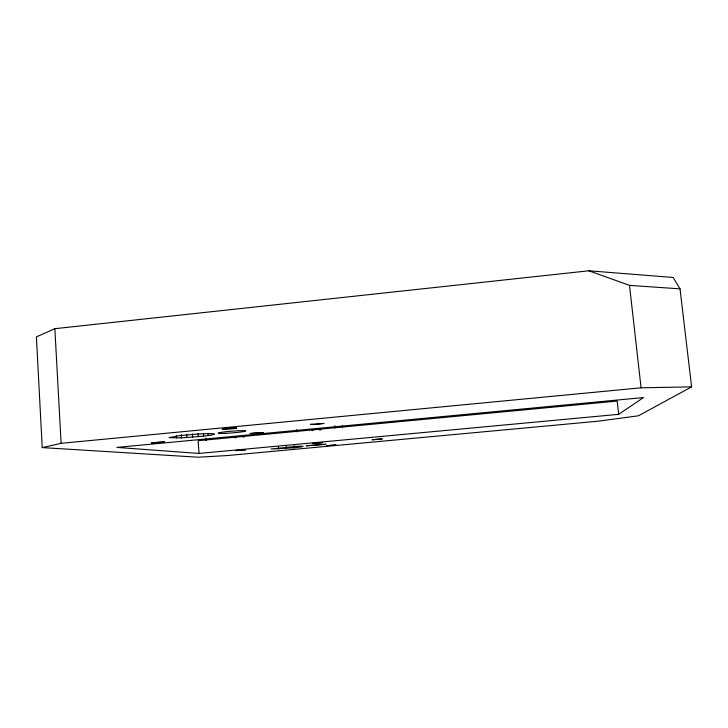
<?xml version="1.0" encoding="UTF-8"?>
<svg xmlns="http://www.w3.org/2000/svg" width="728" height="728" viewBox="0 0 728 728"><rect width="100%" height="100%" fill="white"/><g stroke="black" fill="none" stroke-linecap="round" stroke-linejoin="round"><path stroke-width="1.09" d="M618.663 414.332L643.525 397.552L116.88 447.411L199.026 453.444L618.663 414.332L617.198 401.073L198.153 440.704L199.026 453.444M691.6 386.868L638.447 415.797L597.888 421.221L227.6 455.537L198.216 457.211L42.224 447.593L36.4 336.891L54.855 328.692L588.843 270.789L673.082 277.459L680.025 288.861L691.6 386.868L641.077 387.806L61.107 443.325L42.224 447.593M208.153 435.572L211.593 435.026A22.704 1.392 -4.4 0 0 196.96 434.097L179.561 435.608L169.142 437.655L181.418 437.892L203.649 436.145L208.153 435.572L207.999 433.333M235.062 437.846L235.872 437.719M312.139 430.557L313.022 430.43M294.349 447.775L297.752 447.383A16.034 0.719 -4.8 0 0 295.85 446.401L271.135 449.03L294.349 447.775L294.185 445.572M319.228 429.893L320.948 429.866M243.088 437.146L243.898 437.146M588.843 270.789L629.502 285.358L680.025 288.861M629.502 285.358L641.077 387.806M342.296 425.507L342.479 427.746M334.762 425.807L334.944 428.064M296.715 429.62L296.887 431.859M286.213 446.319L286.377 448.512M278.424 446.846L278.587 449.049M205.942 438.247L206.097 440.486M203.494 433.906L203.649 436.145M198.143 433.342L198.371 436.691M192.429 433.833L192.656 437.191M186.659 434.234L186.887 437.601M181.19 434.525L181.418 437.892M176.467 435.799L176.613 438.056M54.855 328.692L61.107 443.325M382.054 438.92L372.254 439.767L382.054 438.92M151.424 442.833L164.601 441.896L151.424 442.833M250.204 433.469L263.199 432.55L250.204 433.469M235.463 450.596L245.472 449.849L235.463 450.596M310.492 424.36L314.796 424.57L324.006 423.423L310.492 424.36M312.558 443.425L322.459 442.688L312.558 443.425M306.697 445.691L306.197 445.845L325.826 444.262L306.697 445.691M326.654 445.673L335.872 444.981L326.654 445.673M224.834 433.36A13.95 0.874 -4.5 0 0 245.818 430.976A13.95 0.874 -4.5 0 0 225.079 431.831A13.95 0.874 -4.5 0 0 224.834 433.36M225.826 429.302A7.335 0.482 -4.5 0 0 236.809 428.037A7.335 0.482 -4.5 0 0 225.853 428.464A7.335 0.482 -4.5 0 0 225.826 429.302"/></g></svg>
